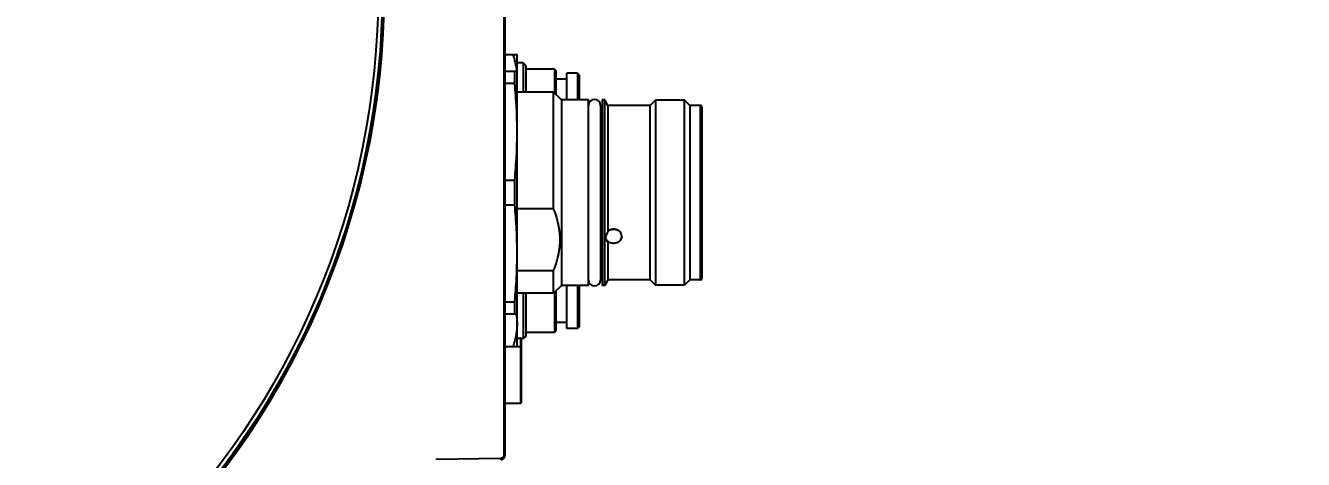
# Model space of a CAD drawing. Header units: millimetres. Extents: x 4086 to 8300, y 123 to 1549.
# Drawn here: x 7042.56 to 7081.97, y 987.08 to 1000.46 of the extents above; entities that cross this region are included whole.
import ezdxf

# ---------------------------------------------------------------- set-up
doc = ezdxf.new("R2010")
doc.units = ezdxf.units.MM
doc.layers.add('外形图', color=7, linetype='Continuous')
doc.layers.add('尺寸标注', color=7, linetype='Continuous')
doc.styles.add('思源黑', font='SourceHanSansCN-Normal.ttf')
doc.dimstyles.new('尺寸标注_1_4比例', dxfattribs={"dimtxt": 7, "dimasz": 6, "dimexe": 2, "dimexo": 1.5, "dimgap": 1, "dimtad": 1, "dimdec": 1, "dimlfac": 4, "dimdsep": 46, "dimtxsty": '思源黑', "dimcen": 0.09, "dimadec": 0, "dimazin": 0, "dimtp": 0.01, "dimtm": 0.01, "dimtfac": 1, "dimtdec": 1, "dimtofl": 0, "dimtmove": 0, "dimatfit": 3, "dimfxl": 1, "dimtolj": 1, "dimarcsym": 0})

# ---------------------------------------------------------------- blocks, each defined once
blk = doc.blocks.new('*D801')
at = {"layer": 'Defpoints', "color": 0}
for p in [(7049.092, 1021.559), (7049.092, 981.559), (7091.237, 981.559)]:
    blk.add_point(p, dxfattribs=at)
at = {"layer": '尺寸标注', "color": 0, "lineweight": -2}
for p, q in [((7050.592, 1021.559), (7093.237, 1021.559)), ((7091.237, 1015.559), (7091.237, 987.559)), ((7050.592, 981.559), (7093.237, 981.559))]:
    blk.add_line(p, q, dxfattribs=at)
at = {"layer": '尺寸标注', "color": 0}
for points in [[(7092.237, 1015.559), (7090.237, 1015.559), (7091.237, 1021.559)], [(7090.237, 987.559), (7092.237, 987.559), (7091.237, 981.559)]]:
    blk.add_solid(points, dxfattribs=at)
at = {"layer": '尺寸标注', "color": 0, "insert": (7086.613, 1001.559), "char_height": 7, "attachment_point": 5, "rotation": 90, "style": '思源黑'}
blk.add_mtext('\\A1;160', dxfattribs=at)
blk = doc.blocks.new('*D802')
at = {"layer": 'Defpoints', "color": 0}
for p in [(7012.217, 1024.059), (7012.217, 979.059), (7110.926, 979.059)]:
    blk.add_point(p, dxfattribs=at)
at = {"layer": '尺寸标注', "color": 0, "lineweight": -2}
for p, q in [((7013.717, 1024.059), (7112.926, 1024.059)), ((7110.926, 1018.059), (7110.926, 985.059)), ((7013.717, 979.059), (7112.926, 979.059))]:
    blk.add_line(p, q, dxfattribs=at)
at = {"layer": '尺寸标注', "color": 0}
for points in [[(7111.926, 1018.059), (7109.926, 1018.059), (7110.926, 1024.059)], [(7109.926, 985.059), (7111.926, 985.059), (7110.926, 979.059)]]:
    blk.add_solid(points, dxfattribs=at)
at = {"layer": '尺寸标注', "color": 0, "insert": (7106.302, 1001.559), "char_height": 7, "attachment_point": 5, "rotation": 90, "style": '思源黑'}
blk.add_mtext('\\A1;180', dxfattribs=at)
blk = doc.blocks.new('*D806')
at = {"layer": 'Defpoints', "color": 0}
for p in [(7029.092, 1027.384), (7029.092, 975.733), (7132.315, 975.733)]:
    blk.add_point(p, dxfattribs=at)
at = {"layer": '尺寸标注', "color": 0, "lineweight": -2}
for p, q in [((7030.592, 1027.384), (7134.315, 1027.384)), ((7132.315, 1021.384), (7132.315, 981.733)), ((7030.592, 975.733), (7134.315, 975.733))]:
    blk.add_line(p, q, dxfattribs=at)
at = {"layer": '尺寸标注', "color": 0}
for points in [[(7133.315, 1021.384), (7131.315, 1021.384), (7132.315, 1027.384)], [(7131.315, 981.733), (7133.315, 981.733), (7132.315, 975.733)]]:
    blk.add_solid(points, dxfattribs=at)
at = {"layer": '尺寸标注', "color": 0, "insert": (7127.69, 1001.559), "char_height": 7, "attachment_point": 5, "rotation": 90, "style": '思源黑'}
blk.add_mtext('\\A1;\\A1;206.5', dxfattribs=at)

msp = doc.modelspace()

# ---------------------------------------------------------------- linework, layer by layer
at = {"layer": '外形图'}
for p, q in [((7057.3089, 1015.8923), (7057.3089, 987.225)), ((7057.3424, 1015.9088), (7057.3424, 987.2083)), ((7057.3424, 999.5742), (7057.7174, 999.5742)), ((7057.7174, 990.5587), (7057.7174, 999.5742)), ((7057.9049, 999.3087), (7057.7174, 999.3087)), ((7057.9799, 999.2337), (7057.9049, 999.3087)), ((7057.9049, 999.3087), (7057.9049, 998.4087)), ((7057.9799, 999.2337), (7057.9799, 998.4087)), ((7058.8649, 999.1212), (7057.9799, 999.1212)), ((7058.9149, 999.0712), (7058.8649, 999.1212)), ((7058.8649, 999.1212), (7058.8649, 998.3862)), ((7057.3424, 999.0587), (7057.7174, 999.0587)), ((7057.6424, 998.6719), (7057.6424, 999.0587)), ((7058.9149, 999.0712), (7058.9149, 998.3362)), ((7059.2474, 998.8087), (7058.9149, 998.8087)), ((7059.5799, 998.9962), (7059.2474, 998.9962)), ((7059.2474, 998.1712), (7059.2474, 998.9962)), ((7059.6299, 998.9462), (7059.5799, 998.9962)), ((7059.5799, 998.9962), (7059.5799, 998.1712)), ((7059.6299, 998.9462), (7059.6299, 998.1712)), ((7057.6424, 998.6719), (7057.3424, 998.6719)), ((7058.8424, 998.4087), (7057.7174, 998.4087)), ((7059.0799, 998.1712), (7058.8424, 998.4087)), ((7058.8424, 994.8074), (7058.8424, 998.4087)), ((7059.9174, 998.1712), (7059.0799, 998.1712)), ((7059.0799, 998.1712), (7059.0799, 992.4462)), ((7059.9174, 992.4462), (7059.9174, 998.1712)), ((7060.2924, 997.9962), (7060.2924, 992.6212)), ((7060.3424, 997.9212), (7060.2924, 997.9212)), ((7060.4174, 998.1712), (7060.3424, 998.1712)), ((7060.3424, 998.1712), (7060.3424, 992.4462)), ((7060.5185, 997.9962), (7060.4174, 998.1712)), ((7060.4174, 992.4462), (7060.4174, 998.1712)), ((7061.8174, 997.9962), (7060.5185, 997.9962)), ((7060.5185, 997.9962), (7060.5185, 994.1296)), ((7061.8174, 997.9962), (7061.9799, 998.1587)), ((7061.8174, 992.6212), (7061.8174, 997.9962)), ((7062.8799, 998.1587), (7061.9799, 998.1587)), ((7061.9799, 998.1587), (7061.9799, 992.4587)), ((7063.0424, 997.9962), (7062.8799, 998.1587)), ((7062.8799, 992.4587), (7062.8799, 998.1587)), ((7063.3674, 997.9962), (7063.0424, 997.9962)), ((7063.0424, 997.9962), (7063.0424, 992.6212)), ((7063.3674, 992.6212), (7063.3674, 997.9962)), ((7063.4174, 997.9461), (7063.4174, 992.6712)), ((7057.3424, 995.6954), (7057.6424, 995.6954)), ((7057.6424, 994.9219), (7057.6424, 995.6954)), ((7057.6424, 994.9219), (7057.3424, 994.9219)), ((7058.8424, 994.8074), (7057.7174, 994.8074)), ((7060.5163, 994.1259), (7060.5166, 994.1201)), ((7060.9133, 994.0676), (7060.9189, 994.0676)), ((7060.5166, 993.8123), (7060.5163, 993.8065)), ((7060.5185, 993.8049), (7060.5185, 992.6212)), ((7060.9189, 993.8648), (7060.9133, 993.8648)), ((7057.7174, 992.91), (7058.8424, 992.91)), ((7058.8424, 992.2087), (7058.8424, 992.91)), ((7059.0799, 992.4462), (7058.8424, 992.2087)), ((7059.9174, 992.4462), (7059.0799, 992.4462)), ((7059.2474, 991.1212), (7059.2474, 992.4462)), ((7059.5799, 992.4462), (7059.5799, 991.1212)), ((7059.6299, 992.4462), (7059.6299, 991.1712)), ((7060.3424, 992.6962), (7060.2924, 992.6962)), ((7060.4174, 992.4462), (7060.3424, 992.4462)), ((7060.5185, 992.6212), (7060.4174, 992.4462)), ((7061.8174, 992.6212), (7060.5185, 992.6212)), ((7061.8174, 992.6212), (7061.9799, 992.4587)), ((7062.8799, 992.4587), (7061.9799, 992.4587)), ((7063.0424, 992.6212), (7062.8799, 992.4587)), ((7063.3674, 992.6212), (7063.0424, 992.6212)), ((7058.8424, 992.2087), (7057.7174, 992.2087)), ((7057.9049, 992.2087), (7057.9049, 990.8087)), ((7057.9799, 992.2087), (7057.9799, 990.8837)), ((7058.8649, 992.2312), (7058.8649, 990.9962)), ((7058.9149, 992.2812), (7058.9149, 991.0462)), ((7057.3424, 991.9454), (7057.6424, 991.9454)), ((7057.6424, 991.5587), (7057.6424, 991.9454)), ((7057.7174, 991.5587), (7057.3424, 991.5587)), ((7059.2474, 991.3087), (7058.9149, 991.3087)), ((7057.9799, 990.8837), (7057.9049, 990.8087)), ((7058.8649, 990.9962), (7057.9799, 990.9962)), ((7058.9149, 991.0462), (7058.8649, 990.9962)), ((7059.5799, 991.1212), (7059.2474, 991.1212)), ((7059.6299, 991.1712), (7059.5799, 991.1212)), ((7057.8174, 990.5587), (7057.3424, 990.5587)), ((7057.9049, 990.8087), (7057.7174, 990.8087)), ((7057.8174, 990.8087), (7057.8174, 988.8087)), ((7057.8424, 990.8087), (7057.8424, 988.8337)), ((7057.8174, 988.8087), (7057.3424, 988.8087)), ((7057.2026, 987.1168), (7055.2072, 987.082)), ((7057.2026, 987.1168), (7057.2196, 987.0836)), ((7057.3424, 987.2086), (7057.3089, 987.225))]:
    msp.add_line(p, q, dxfattribs=at)
msp.add_lwpolyline([(7057.2196, 987.0836), (7057.2219, 987.0837), (7057.2245, 987.0838), (7057.227, 987.0839), (7057.2295, 987.0842), (7057.232, 987.0844), (7057.2345, 987.0848), (7057.237, 987.0851), (7057.2395, 987.0856), (7057.242, 987.086), (7057.2445, 987.0865), (7057.2469, 987.0871), (7057.2494, 987.0877), (7057.2518, 987.0884), (7057.2542, 987.0891), (7057.2566, 987.0899), (7057.259, 987.0907), (7057.2614, 987.0916), (7057.2638, 987.0925), (7057.2661, 987.0934), (7057.2684, 987.0945), (7057.2707, 987.0955), (7057.273, 987.0966), (7057.2752, 987.0978), (7057.2775, 987.0989), (7057.2797, 987.1002), (7057.2819, 987.1015), (7057.284, 987.1028), (7057.2861, 987.1042), (7057.2882, 987.1056), (7057.2903, 987.107), (7057.2923, 987.1085), (7057.2943, 987.11), (7057.2963, 987.1116), (7057.2983, 987.1132), (7057.3002, 987.1149), (7057.3021, 987.1166), (7057.3039, 987.1183), (7057.3057, 987.1201), (7057.3075, 987.1219), (7057.3092, 987.1237), (7057.3109, 987.1256), (7057.3126, 987.1275), (7057.3142, 987.1294), (7057.3158, 987.1314), (7057.3173, 987.1334), (7057.3188, 987.1354), (7057.3203, 987.1375), (7057.3217, 987.1396), (7057.323, 987.1417), (7057.3244, 987.1439), (7057.3257, 987.146), (7057.3269, 987.1482), (7057.3281, 987.1505), (7057.3293, 987.1527), (7057.3304, 987.155), (7057.3314, 987.1573), (7057.3324, 987.1596), (7057.3334, 987.1619), (7057.3343, 987.1643), (7057.3352, 987.1667), (7057.336, 987.1691), (7057.3368, 987.1715), (7057.3375, 987.1739), (7057.3382, 987.1763), (7057.3388, 987.1788), (7057.3394, 987.1812), (7057.3399, 987.1837), (7057.3404, 987.1862), (7057.3408, 987.1887), (7057.3412, 987.1912), (7057.3415, 987.1937), (7057.3418, 987.1962), (7057.342, 987.1987), (7057.3422, 987.2012), (7057.3423, 987.2037), (7057.3424, 987.2063), (7057.3424, 987.2084)], dxfattribs=at)
for radius in [24.4672, 24.3423]:
    msp.add_circle((7029.0924, 1001.5587), radius, dxfattribs=at)
for centre, radius, start, end in [((7029.0924, 1001.5587), 24.4979, 310.39702, 49.60298), ((7029.0924, 1001.5587), 24.5313, 310.39702, 49.60298), ((7060.1049, 997.9962), 0.1875, 0, 180), ((7063.3674, 997.9462), 0.05, 0, 90), ((7061.2639, 993.6842), 0.8683, 149.14468, 149.42595), ((7060.1049, 992.6212), 0.1875, 180, 0), ((7063.3674, 992.6712), 0.05, 270, 0), ((7055.7009, 991.2996), 2.0166, 0.03807, 7.38271), ((7057.8174, 990.5337), 0.025, 0, 90), ((7057.8174, 988.8337), 0.025, 270, 0)]:
    msp.add_arc(centre, radius, start, end, dxfattribs=at)
for points, knots in [([(7057.5821, 999.5742), (7057.5961, 999.5321), (7057.6226, 999.4475), (7057.6566, 999.3191), (7057.684, 999.1896), (7057.6974, 999.1024), (7057.7027, 999.0587)], [0, 0, 0, 0, 0.2510796, 0.5014108, 0.7510205, 1, 1, 1, 1]), ([(7057.7174, 997.1837), (7057.7174, 997.3079), (7057.7141, 997.5563), (7057.6995, 997.9286), (7057.6757, 998.3006), (7057.6543, 998.5482), (7057.6424, 998.6719)], [0, 0, 0, 0, 0.2499028, 0.4998481, 0.7498721, 1, 1, 1, 1]), ([(7057.6424, 995.6954), (7057.6543, 995.8192), (7057.6757, 996.0668), (7057.6995, 996.4388), (7057.7141, 996.8112), (7057.7174, 997.0595), (7057.7174, 997.1837)], [0, 0, 0, 0, 0.2501279, 0.5001519, 0.7500972, 1, 1, 1, 1]), ([(7057.7174, 993.4337), (7057.7174, 993.5579), (7057.7141, 993.8063), (7057.6995, 994.1786), (7057.6757, 994.5506), (7057.6543, 994.7982), (7057.6424, 994.9219)], [0, 0, 0, 0, 0.2499028, 0.4998481, 0.7498721, 1, 1, 1, 1]), ([(7059.0424, 993.8587), (7059.0424, 993.8991), (7059.0402, 993.9799), (7059.0301, 994.1008), (7059.0135, 994.2211), (7058.9829, 994.3807), (7058.9296, 994.5779), (7058.8734, 994.7315), (7058.8424, 994.8074)], [0, 0, 0, 0, 0.1241765, 0.2484476, 0.3729029, 0.4976197, 0.7480051, 1, 1, 1, 1]), ([(7060.5166, 994.1201), (7060.5073, 994.1038), (7060.4894, 994.0697), (7060.4701, 994.0249), (7060.4572, 993.9868), (7060.4492, 993.9573), (7060.4439, 993.928), (7060.4424, 993.9085), (7060.4424, 993.8991)], [0, 0, 0, 0, 0.2386387, 0.4904467, 0.6205783, 0.7516245, 0.880026, 1, 1, 1, 1]), ([(7060.5163, 994.1259), (7060.5307, 994.1378), (7060.563, 994.1588), (7060.6172, 994.1793), (7060.6755, 994.1885), (7060.7345, 994.186), (7060.7915, 994.1719), (7060.8432, 994.1468), (7060.887, 994.112), (7060.9098, 994.083), (7060.9189, 994.0676)], [0, 0, 0, 0, 0.1232141, 0.2497824, 0.3784643, 0.5076397, 0.6356018, 0.7608578, 0.8824124, 1, 1, 1, 1]), ([(7060.5185, 994.1296), (7060.5257, 994.1356), (7060.5409, 994.147), (7060.5655, 994.1615), (7060.5918, 994.1734), (7060.6288, 994.1856), (7060.6773, 994.1933), (7060.7264, 994.1908), (7060.7646, 994.1827), (7060.7923, 994.1737), (7060.8187, 994.1618), (7060.8514, 994.1427), (7060.8873, 994.1129), (7060.9098, 994.0833), (7060.9189, 994.0676)], [0, 0, 0, 0, 0.06162, 0.1239803, 0.186971, 0.2504647, 0.37823, 0.506299, 0.5701669, 0.6336721, 0.6966777, 0.7590568, 0.8813151, 1, 1, 1, 1]), ([(7060.9424, 993.9649), (7060.9424, 993.9738), (7060.9412, 993.9915), (7060.9356, 994.0178), (7060.9264, 994.0435), (7060.918, 994.0597), (7060.9133, 994.0676)], [0, 0, 0, 0, 0.2452623, 0.4931795, 0.744576, 1, 1, 1, 1]), ([(7058.8424, 992.91), (7058.8734, 992.9859), (7058.9296, 993.1395), (7058.9829, 993.3366), (7059.0135, 993.4962), (7059.0301, 993.6166), (7059.0402, 993.7375), (7059.0424, 993.8183), (7059.0424, 993.8587)], [0, 0, 0, 0, 0.2519949, 0.5023803, 0.6270971, 0.7515524, 0.8758235, 1, 1, 1, 1]), ([(7060.4424, 993.8991), (7060.4424, 993.8908), (7060.4434, 993.8755), (7060.4485, 993.855), (7060.4565, 993.8391), (7060.4666, 993.8274), (7060.478, 993.8195), (7060.4904, 993.8146), (7060.5033, 993.8123), (7060.5121, 993.8121), (7060.5166, 993.8123)], [0, 0, 0, 0, 0.1899867, 0.3493735, 0.4819772, 0.5959462, 0.6994886, 0.7988968, 0.8982714, 1, 1, 1, 1]), ([(7060.5166, 993.8123), (7060.5072, 993.8204), (7060.4898, 993.8378), (7060.4687, 993.8676), (7060.4533, 993.8999), (7060.4471, 993.9228), (7060.4452, 993.9343)], [0, 0, 0, 0, 0.2577718, 0.5097466, 0.7567045, 1, 1, 1, 1]), ([(7060.9189, 993.8648), (7060.9098, 993.8494), (7060.887, 993.8204), (7060.8432, 993.7856), (7060.7915, 993.7606), (7060.7345, 993.7464), (7060.6755, 993.7439), (7060.6172, 993.7531), (7060.563, 993.7736), (7060.5307, 993.7946), (7060.5163, 993.8065)], [0, 0, 0, 0, 0.1175876, 0.2391422, 0.3643982, 0.4923603, 0.6215357, 0.7502176, 0.8767859, 1, 1, 1, 1]), ([(7060.9133, 993.8648), (7060.918, 993.8723), (7060.9264, 993.8879), (7060.9356, 993.9128), (7060.9412, 993.9386), (7060.9424, 993.9562), (7060.9424, 993.9649)], [0, 0, 0, 0, 0.2522234, 0.5020575, 0.7508564, 1, 1, 1, 1]), ([(7060.9424, 993.9649), (7060.9424, 993.9562), (7060.941, 993.9388), (7060.9354, 993.9131), (7060.9263, 993.8881), (7060.918, 993.8724), (7060.9133, 993.8648)], [0, 0, 0, 0, 0.2471068, 0.4954452, 0.7460993, 1, 1, 1, 1]), ([(7057.6424, 991.9454), (7057.6543, 992.0692), (7057.6757, 992.3168), (7057.6995, 992.6888), (7057.7141, 993.0612), (7057.7174, 993.3095), (7057.7174, 993.4337)], [0, 0, 0, 0, 0.2501279, 0.5001519, 0.7500972, 1, 1, 1, 1]), ([(7057.7174, 991.3009), (7057.7174, 991.2381), (7057.7114, 991.1124), (7057.6849, 990.9252), (7057.6432, 990.7402), (7057.607, 990.6189), (7057.5872, 990.5586)], [0, 0, 0, 0, 0.2488792, 0.4982933, 0.7486145, 1, 1, 1, 1]), ([(7057.3089, 987.225), (7057.3089, 987.218), (7057.3077, 987.2039), (7057.302, 987.1835), (7057.2923, 987.1646), (7057.2791, 987.148), (7057.2627, 987.1345), (7057.244, 987.1245), (7057.2237, 987.1184), (7057.2096, 987.1169), (7057.2026, 987.1168)], [0, 0, 0, 0, 0.1250252, 0.2500289, 0.3750183, 0.5000002, 0.6249821, 0.7499714, 0.8749751, 1, 1, 1, 1])]:
    msp.add_open_spline(points, degree=3, knots=knots, dxfattribs=at)

# ---------------------------------------------------------------- dimensions: what is measured, and where the dimension line sits
at = {"layer": '尺寸标注'}
dim = msp.add_linear_dim(base=(7132.3148, 975.7334), p1=(7029.0924, 1027.3839), p2=(7029.0924, 975.7334), angle=90, text='\\A1;206.5', dimstyle='尺寸标注_1_4比例', dxfattribs=at)
dim.commit()
dim.dimension.update_dxf_attribs({"geometry": '*D806', "text_midpoint": (7132.3148, 1001.5587), "dimtype": 160})
for base, p1, p2, picture, middle in [((7110.9265, 979.0587), (7012.2174, 1024.0587), (7012.2174, 979.0587), '*D802', (7110.9265, 1001.5587)), ((7091.2373, 981.5587), (7049.0924, 1021.5587), (7049.0924, 981.5587), '*D801', (7091.2373, 1001.5587))]:
    dim = msp.add_linear_dim(base=base, p1=p1, p2=p2, angle=90, dimstyle='尺寸标注_1_4比例', dxfattribs=at)
    dim.commit()
    dim.dimension.update_dxf_attribs({"geometry": picture, "text_midpoint": middle, "dimtype": 160})

doc.saveas('drawing.dxf')
